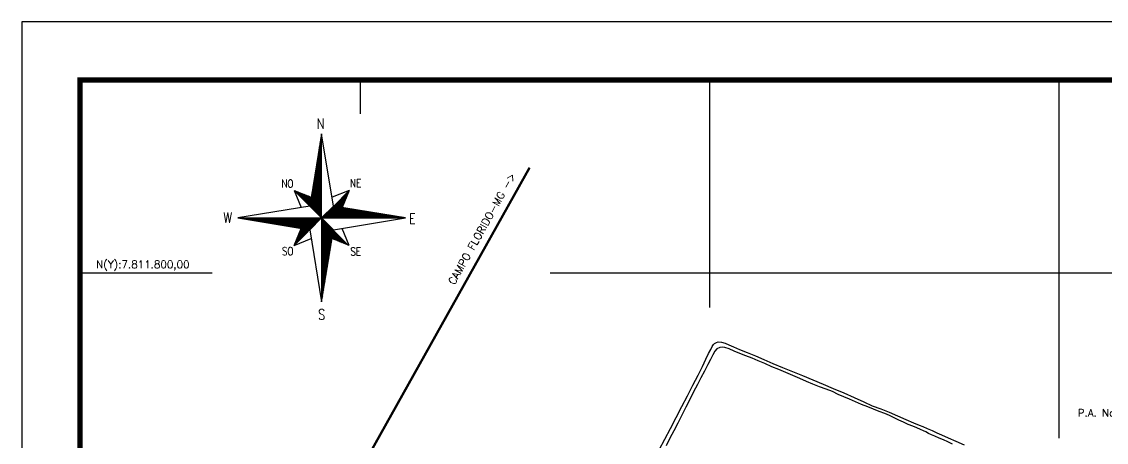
# Model space of a CAD drawing. Header units: millimetres. Extents: x 743709 to 745194, y 7810965 to 7812015.
# Drawn here: x 743709 to 744640, y 7811655 to 7812015 of the extents above; entities that cross this region are included whole.
import ezdxf
from ezdxf.enums import TextEntityAlignment as Align

# ---------------------------------------------------------------- set-up
doc = ezdxf.new("R2010")
doc.units = ezdxf.units.MM
doc.linetypes.add('LIN0', pattern=[0])
for name, color, linetype in [('0114000081', 1, 'Continuous'), ('0114000081002', 5, 'Continuous'), ('CONFRONTANTES', 7, 'Continuous'), ('ESTRADA', 1, 'Continuous'), ('MALHA', 8, 'Continuous'), ('MARGEM', 5, 'Continuous'), ('SETA_NORTE', 3, 'Continuous')]:
    doc.layers.add(name, color=color, linetype=linetype)
doc.styles.add('ROMANS', font='romans')
doc.styles.add('Simplex', font='simplex.shx')

# ---------------------------------------------------------------- blocks, each defined once
blk = doc.blocks.new('A$C62A50745')
at = {"layer": 'SETA_NORTE', "linetype": 'Continuous'}
h = blk.add_hatch(dxfattribs=at)
h.set_pattern_fill('ANSI31', color=256, scale=0.1375, angle=-90, style=0)
h.set_pattern_definition([(315, (-215853.3436, 13873.1685), (0.3086963042, 0.3086963042), [])])
h.paths.add_polyline_path([(73.46, 97.41), (74.7, 104.95), (60.04, 110.83)])
h = blk.add_hatch(dxfattribs=at)
h.set_pattern_fill('ANSI31', color=256, scale=0.1375, angle=180, style=0)
h.set_pattern_definition([(225, (13869.5981, 216024.2148), (0.3086963042, -0.3086963042), [])])
h.paths.add_polyline_path([(93.84, 97.41), (101.38, 96.17), (107.26, 110.83)])
h = blk.add_hatch(dxfattribs=at)
h.set_pattern_fill('ANSI31', color=256, scale=0.1375, style=0)
h.set_pattern_definition([(45, (-13702.2973, -215849.77317), (-0.3086963042, 0.3086963042), [])])
h.paths.add_polyline_path([(73.46, 77.03), (65.92, 78.27), (60.04, 63.61)])
h = blk.add_hatch(dxfattribs=at)
h.set_pattern_fill('ANSI31', color=256, scale=0.1375, angle=90, style=0)
h.set_pattern_definition([(135, (216020.6444, -13698.72686), (-0.3086963042, -0.3086963042), [])])
h.paths.add_polyline_path([(93.84, 77.03), (92.6, 69.49), (107.26, 63.61)])
for p, q in [((83.48, 158.25), (83.65, 158.42)), ((83.6, 159.02), (83.65, 159.06)), ((81.72, 147.58), (83.65, 149.51)), ((81.85, 148.34), (83.65, 150.14)), ((81.97, 149.1), (83.65, 150.78)), ((82.1, 149.86), (83.65, 151.42)), ((82.22, 150.63), (83.65, 152.05)), ((82.35, 151.39), (83.65, 152.69)), ((82.47, 152.15), (83.65, 153.33)), ((82.6, 152.91), (83.65, 153.96)), ((82.73, 153.68), (83.65, 154.6)), ((82.85, 154.44), (83.65, 155.24)), ((82.98, 155.2), (83.65, 155.88)), ((83.1, 155.96), (83.65, 156.51)), ((83.23, 156.73), (83.65, 157.15)), ((83.35, 157.49), (83.65, 157.79)), ((79.84, 136.14), (83.65, 139.95)), ((79.96, 136.9), (83.65, 140.59)), ((80.09, 137.66), (83.65, 141.22)), ((80.21, 138.42), (83.65, 141.86)), ((80.34, 139.19), (83.65, 142.5)), ((80.46, 139.95), (83.65, 143.14)), ((80.59, 140.71), (83.65, 143.77)), ((80.72, 141.47), (83.65, 144.41)), ((80.84, 142.24), (83.65, 145.05)), ((80.97, 143), (83.65, 145.68)), ((81.09, 143.76), (83.65, 146.32)), ((81.22, 144.53), (83.65, 146.96)), ((81.34, 145.29), (83.65, 147.59)), ((81.47, 146.05), (83.65, 148.23)), ((81.59, 146.81), (83.65, 148.87)), ((78.08, 125.46), (83.65, 131.03)), ((78.2, 126.22), (83.65, 131.67)), ((78.33, 126.98), (83.65, 132.31)), ((78.45, 127.75), (83.65, 132.94)), ((78.58, 128.51), (83.65, 133.58)), ((78.71, 129.27), (83.65, 134.22)), ((78.83, 130.03), (83.65, 134.85)), ((78.96, 130.8), (83.65, 135.49)), ((79.08, 131.56), (83.65, 136.13)), ((79.21, 132.32), (83.65, 136.77)), ((79.33, 133.09), (83.65, 137.4)), ((79.46, 133.85), (83.65, 138.04)), ((79.58, 134.61), (83.65, 138.68)), ((79.71, 135.37), (83.65, 139.31)), ((76.19, 114.02), (83.65, 121.48)), ((76.32, 114.78), (83.65, 122.11)), ((76.44, 115.54), (83.65, 122.75)), ((76.57, 116.31), (83.65, 123.39)), ((76.7, 117.07), (83.65, 124.02)), ((76.82, 117.83), (83.65, 124.66)), ((76.95, 118.59), (83.65, 125.3)), ((77.07, 119.36), (83.65, 125.94)), ((77.2, 120.12), (83.65, 126.57)), ((77.32, 120.88), (83.65, 127.21)), ((77.45, 121.65), (83.65, 127.85)), ((77.57, 122.41), (83.65, 128.48)), ((77.7, 123.17), (83.65, 129.12)), ((77.83, 123.93), (83.65, 129.76)), ((77.95, 124.7), (83.65, 130.39)), ((74.31, 102.58), (83.65, 111.92)), ((74.43, 103.34), (83.65, 112.56)), ((74.56, 104.1), (83.65, 113.19)), ((74.69, 104.87), (83.65, 113.83)), ((74.81, 105.63), (83.65, 114.47)), ((74.94, 106.39), (83.65, 115.11)), ((75.06, 107.16), (83.65, 115.74)), ((75.19, 107.92), (83.65, 116.38)), ((75.31, 108.68), (83.65, 117.02)), ((75.44, 109.44), (83.65, 117.65)), ((75.56, 110.21), (83.65, 118.29)), ((75.69, 110.97), (83.65, 118.93)), ((75.82, 111.73), (83.65, 119.57)), ((75.94, 112.49), (83.65, 120.2)), ((76.07, 113.26), (83.65, 120.84)), ((60.04, 110.83), (74.7, 104.95)), ((60.04, 110.83), (65.92, 96.17)), ((73.53, 97.34), (83.65, 107.46)), ((73.56, 98), (83.65, 108.1)), ((73.68, 98.77), (83.65, 108.74)), ((73.81, 99.53), (83.65, 109.37)), ((73.85, 97.02), (83.65, 106.82)), ((73.93, 100.29), (83.65, 110.01)), ((74.06, 101.05), (83.65, 110.65)), ((74.17, 96.7), (83.65, 106.19)), ((74.18, 101.82), (83.65, 111.28)), ((74.49, 96.39), (83.65, 105.55)), ((74.8, 96.07), (83.65, 104.91)), ((75.12, 95.75), (83.65, 104.28)), ((75.44, 95.43), (83.65, 103.64)), ((75.76, 95.11), (83.65, 103)), ((107.26, 110.83), (92.6, 104.95)), ((107.26, 110.83), (101.38, 96.17)), ((76.08, 94.79), (83.65, 102.37)), ((76.4, 94.47), (83.65, 101.73)), ((76.72, 94.16), (83.65, 101.09)), ((77.03, 93.84), (83.65, 100.45)), ((77.35, 93.52), (83.65, 99.82)), ((77.67, 93.2), (83.65, 99.18)), ((77.99, 92.88), (83.65, 98.54)), ((78.31, 92.56), (83.65, 97.91)), ((78.63, 92.24), (83.65, 97.27)), ((78.94, 91.93), (83.65, 96.63)), ((79.26, 91.61), (83.65, 96)), ((79.58, 91.29), (83.65, 95.36)), ((79.9, 90.97), (83.65, 94.72)), ((80.22, 90.65), (83.65, 94.08)), ((80.54, 90.33), (83.65, 93.45)), ((83.79, 87.22), (93.97, 97.39)), ((84.43, 87.22), (94.51, 97.3)), ((85.07, 87.22), (95.06, 97.21)), ((85.71, 87.22), (95.61, 97.12)), ((86.34, 87.22), (96.15, 97.03)), ((86.98, 87.22), (96.7, 96.94)), ((87.62, 87.22), (97.25, 96.85)), ((88.25, 87.22), (97.8, 96.76)), ((88.89, 87.22), (98.34, 96.67)), ((89.53, 87.22), (98.89, 96.58)), ((90.17, 87.22), (99.44, 96.49)), ((90.8, 87.22), (99.98, 96.4)), ((91.44, 87.22), (100.53, 96.31)), ((92.08, 87.22), (101.08, 96.22)), ((92.71, 87.22), (101.62, 96.13)), ((93.35, 87.22), (102.17, 96.04)), ((93.99, 87.22), (102.72, 95.95)), ((94.62, 87.22), (103.26, 95.86)), ((95.26, 87.22), (103.81, 95.77)), ((95.9, 87.22), (104.36, 95.68)), ((96.54, 87.22), (104.91, 95.59)), ((97.17, 87.22), (105.45, 95.5)), ((97.81, 87.22), (106, 95.41)), ((98.45, 87.22), (106.55, 95.32)), ((99.08, 87.22), (107.09, 95.23)), ((99.72, 87.22), (107.64, 95.14)), ((100.36, 87.22), (108.19, 95.05)), ((100.99, 87.22), (108.73, 94.96)), ((101.63, 87.22), (109.28, 94.87)), ((102.27, 87.22), (109.83, 94.78)), ((102.91, 87.22), (110.38, 94.69)), ((103.54, 87.22), (110.92, 94.6)), ((104.18, 87.22), (111.47, 94.51)), ((104.82, 87.22), (112.02, 94.42)), ((105.45, 87.22), (112.56, 94.33)), ((106.09, 87.22), (113.11, 94.24)), ((106.73, 87.22), (113.66, 94.15)), ((107.36, 87.22), (114.2, 94.06)), ((108, 87.22), (114.75, 93.97)), ((108.64, 87.22), (115.3, 93.88)), ((109.28, 87.22), (115.84, 93.79)), ((109.91, 87.22), (116.39, 93.7)), ((110.55, 87.22), (116.94, 93.61)), ((111.19, 87.22), (117.49, 93.52)), ((111.82, 87.22), (118.03, 93.43)), ((112.46, 87.22), (118.58, 93.34)), ((113.1, 87.22), (119.13, 93.25)), ((11.78, 87.19), (11.81, 87.22)), ((12.32, 87.1), (12.45, 87.22)), ((12.87, 87.01), (13.08, 87.22)), ((13.42, 86.92), (13.72, 87.22)), ((13.97, 86.83), (14.36, 87.22)), ((14.51, 86.74), (15, 87.22)), ((15.06, 86.65), (15.63, 87.22)), ((15.61, 86.56), (16.27, 87.22)), ((16.15, 86.47), (16.91, 87.22)), ((16.7, 86.38), (17.54, 87.22)), ((17.25, 86.29), (18.18, 87.22)), ((17.79, 86.2), (18.82, 87.22)), ((18.34, 86.11), (19.45, 87.22)), ((18.89, 86.02), (20.09, 87.22)), ((19.43, 85.93), (20.73, 87.22)), ((19.98, 85.84), (21.37, 87.22)), ((20.53, 85.75), (22, 87.22)), ((21.08, 85.66), (22.64, 87.22)), ((21.62, 85.57), (23.28, 87.22)), ((22.17, 85.48), (23.91, 87.22)), ((22.72, 85.39), (24.55, 87.22)), ((23.26, 85.3), (25.19, 87.22)), ((23.81, 85.21), (25.82, 87.22)), ((24.36, 85.12), (26.46, 87.22)), ((24.9, 85.03), (27.1, 87.22)), ((25.45, 84.94), (27.74, 87.22)), ((26, 84.85), (28.37, 87.22)), ((26.54, 84.76), (29.01, 87.22)), ((27.09, 84.67), (29.65, 87.22)), ((27.64, 84.58), (30.28, 87.22)), ((28.19, 84.49), (30.92, 87.22)), ((28.73, 84.4), (31.56, 87.22)), ((29.28, 84.31), (32.2, 87.22)), ((29.83, 84.22), (32.83, 87.22)), ((30.37, 84.13), (33.47, 87.22)), ((30.92, 84.03), (34.11, 87.22)), ((31.47, 83.94), (34.74, 87.22)), ((32.01, 83.85), (35.38, 87.22)), ((32.56, 83.76), (36.02, 87.22)), ((33.11, 83.67), (36.65, 87.22)), ((33.65, 83.58), (37.29, 87.22)), ((34.2, 83.49), (37.93, 87.22)), ((34.75, 83.4), (38.57, 87.22)), ((35.3, 83.31), (39.2, 87.22)), ((35.84, 83.22), (39.84, 87.22)), ((36.39, 83.13), (40.48, 87.22)), ((36.94, 83.04), (41.11, 87.22)), ((37.48, 82.95), (41.75, 87.22)), ((38.03, 82.86), (42.39, 87.22)), ((38.58, 82.77), (43.02, 87.22)), ((39.12, 82.68), (43.66, 87.22)), ((39.67, 82.59), (44.3, 87.22)), ((40.22, 82.5), (44.94, 87.22)), ((40.77, 82.41), (45.57, 87.22)), ((41.31, 82.32), (46.21, 87.22)), ((41.86, 82.23), (46.85, 87.22)), ((42.41, 82.14), (47.48, 87.22)), ((42.95, 82.05), (48.12, 87.22)), ((43.5, 81.96), (48.76, 87.22)), ((44.05, 81.87), (49.39, 87.22)), ((44.59, 81.78), (50.03, 87.22)), ((45.14, 81.69), (50.67, 87.22)), ((45.69, 81.6), (51.31, 87.22)), ((46.23, 81.51), (51.94, 87.22)), ((46.78, 81.42), (52.58, 87.22)), ((47.33, 81.33), (53.22, 87.22)), ((47.88, 81.24), (53.85, 87.22)), ((48.42, 81.15), (54.49, 87.22)), ((48.97, 81.06), (55.13, 87.22)), ((49.52, 80.97), (55.77, 87.22)), ((50.06, 80.88), (56.4, 87.22)), ((50.61, 80.79), (57.04, 87.22)), ((51.16, 80.7), (57.68, 87.22)), ((51.7, 80.61), (58.31, 87.22)), ((52.25, 80.52), (58.95, 87.22)), ((52.8, 80.43), (59.59, 87.22)), ((53.34, 80.34), (60.22, 87.22)), ((53.89, 80.25), (60.86, 87.22)), ((54.44, 80.16), (61.5, 87.22)), ((54.99, 80.07), (62.14, 87.22)), ((55.53, 79.98), (62.77, 87.22)), ((56.08, 79.89), (63.41, 87.22)), ((56.63, 79.8), (64.05, 87.22)), ((57.17, 79.71), (64.68, 87.22)), ((57.72, 79.62), (65.32, 87.22)), ((58.27, 79.53), (65.96, 87.22)), ((58.81, 79.44), (66.59, 87.22)), ((59.36, 79.35), (67.23, 87.22)), ((59.91, 79.26), (67.87, 87.22)), ((83.65, 87.22), (60.04, 63.61)), ((60.46, 79.17), (68.51, 87.22)), ((61, 79.08), (69.14, 87.22)), ((61.55, 78.99), (69.78, 87.22)), ((62.1, 78.9), (70.42, 87.22)), ((62.64, 78.81), (71.05, 87.22)), ((63.19, 78.72), (71.69, 87.22)), ((63.74, 78.63), (72.33, 87.22)), ((64.28, 78.54), (72.97, 87.22)), ((64.83, 78.45), (73.6, 87.22)), ((65.38, 78.36), (74.24, 87.22)), ((65.92, 78.27), (74.88, 87.22)), ((66.47, 78.18), (75.51, 87.22)), ((67.02, 78.09), (76.15, 87.22)), ((67.57, 78), (76.79, 87.22)), ((68.11, 77.91), (77.42, 87.22)), ((68.66, 77.82), (78.06, 87.22)), ((69.21, 77.73), (78.7, 87.22)), ((69.75, 77.64), (79.34, 87.22)), ((70.3, 77.55), (79.97, 87.22)), ((70.85, 77.46), (80.61, 87.22)), ((71.39, 77.37), (81.25, 87.22)), ((71.94, 77.28), (81.88, 87.22)), ((72.49, 77.19), (82.52, 87.22)), ((73.03, 77.1), (83.16, 87.22)), ((80.86, 90.02), (83.65, 92.81)), ((81.17, 89.7), (83.65, 92.17)), ((81.49, 89.38), (83.65, 91.54)), ((81.81, 89.06), (83.65, 90.9)), ((82.13, 88.74), (83.65, 90.26)), ((82.45, 88.42), (83.65, 89.62)), ((82.77, 88.1), (83.65, 88.99)), ((83.09, 87.79), (83.65, 88.35)), ((83.4, 87.47), (83.65, 87.71)), ((83.65, 87.08), (83.72, 87.15)), ((83.65, 86.44), (84.04, 86.83)), ((83.65, 85.8), (84.36, 86.51)), ((83.65, 85.17), (84.68, 86.19)), ((83.65, 84.53), (85, 85.87)), ((83.65, 83.89), (85.32, 85.56)), ((83.65, 83.25), (85.63, 85.24)), ((83.65, 82.62), (85.95, 84.92)), ((83.65, 81.98), (86.27, 84.6)), ((83.65, 81.34), (86.59, 84.28)), ((83.65, 80.71), (86.91, 83.96)), ((113.74, 87.22), (119.67, 93.16)), ((114.37, 87.22), (120.22, 93.07)), ((115.01, 87.22), (120.77, 92.98)), ((115.65, 87.22), (121.31, 92.89)), ((116.28, 87.22), (121.86, 92.8)), ((116.92, 87.22), (122.41, 92.71)), ((117.56, 87.22), (122.95, 92.62)), ((118.19, 87.22), (123.5, 92.53)), ((118.83, 87.22), (124.05, 92.44)), ((119.47, 87.22), (124.6, 92.35)), ((120.11, 87.22), (125.14, 92.26)), ((120.74, 87.22), (125.69, 92.17)), ((121.38, 87.22), (126.24, 92.08)), ((122.02, 87.22), (126.78, 91.99)), ((122.65, 87.22), (127.33, 91.9)), ((123.29, 87.22), (127.88, 91.81)), ((123.93, 87.22), (128.42, 91.72)), ((124.56, 87.22), (128.97, 91.63)), ((125.2, 87.22), (129.52, 91.54)), ((125.84, 87.22), (130.07, 91.45)), ((126.48, 87.22), (130.61, 91.36)), ((127.11, 87.22), (131.16, 91.27)), ((127.75, 87.22), (131.71, 91.18)), ((128.39, 87.22), (132.25, 91.09)), ((129.02, 87.22), (132.8, 91)), ((129.66, 87.22), (133.35, 90.91)), ((130.3, 87.22), (133.89, 90.82)), ((130.94, 87.22), (134.44, 90.73)), ((131.57, 87.22), (134.99, 90.64)), ((132.21, 87.22), (135.53, 90.55)), ((132.85, 87.22), (136.08, 90.46)), ((133.48, 87.22), (136.63, 90.37)), ((134.12, 87.22), (137.18, 90.28)), ((134.76, 87.22), (137.72, 90.19)), ((135.39, 87.22), (138.27, 90.1)), ((136.03, 87.22), (138.82, 90.01)), ((136.67, 87.22), (139.36, 89.92)), ((137.31, 87.22), (139.91, 89.83)), ((137.94, 87.22), (140.46, 89.74)), ((138.58, 87.22), (141, 89.65)), ((139.22, 87.22), (141.55, 89.56)), ((139.85, 87.22), (142.1, 89.47)), ((140.49, 87.22), (142.64, 89.37)), ((141.13, 87.22), (143.19, 89.28)), ((141.76, 87.22), (143.74, 89.19)), ((142.4, 87.22), (144.29, 89.1)), ((143.04, 87.22), (144.83, 89.01)), ((143.68, 87.22), (145.38, 88.92)), ((144.31, 87.22), (145.93, 88.83)), ((144.95, 87.22), (146.47, 88.74)), ((145.59, 87.22), (147.02, 88.65)), ((146.22, 87.22), (147.57, 88.56)), ((146.86, 87.22), (148.11, 88.47)), ((147.5, 87.22), (148.66, 88.38)), ((148.13, 87.22), (149.21, 88.29)), ((148.77, 87.22), (149.75, 88.2)), ((149.41, 87.22), (150.3, 88.11)), ((150.05, 87.22), (150.85, 88.02)), ((150.68, 87.22), (151.4, 87.93)), ((151.32, 87.22), (151.94, 87.84)), ((151.96, 87.22), (152.49, 87.75)), ((152.59, 87.22), (153.04, 87.66)), ((153.23, 87.22), (153.58, 87.57)), ((153.87, 87.22), (154.13, 87.48)), ((154.51, 87.22), (154.68, 87.39)), ((155.14, 87.22), (155.22, 87.3)), ((60.04, 63.61), (65.92, 78.27)), ((83.65, 80.07), (87.23, 83.65)), ((83.65, 79.43), (87.54, 83.33)), ((83.65, 78.8), (87.86, 83.01)), ((83.65, 78.16), (88.18, 82.69)), ((83.65, 77.52), (88.5, 82.37)), ((83.65, 76.88), (88.82, 82.05)), ((83.65, 76.25), (89.14, 81.73)), ((83.65, 75.61), (89.46, 81.42)), ((83.65, 74.97), (89.77, 81.1)), ((83.65, 74.34), (90.09, 80.78)), ((83.65, 73.7), (90.41, 80.46)), ((83.65, 73.06), (90.73, 80.14)), ((83.65, 72.42), (91.05, 79.82)), ((83.65, 71.79), (91.37, 79.5)), ((83.65, 71.15), (91.69, 79.19)), ((83.65, 70.51), (92, 78.87)), ((83.65, 69.88), (92.32, 78.55)), ((83.65, 69.24), (92.64, 78.23)), ((83.65, 68.6), (92.96, 77.91)), ((83.65, 67.97), (93.28, 77.59)), ((83.65, 67.33), (93.6, 77.27)), ((83.65, 66.69), (93.81, 76.86)), ((83.65, 66.05), (93.69, 76.09)), ((83.65, 65.42), (93.56, 75.33)), ((83.65, 64.78), (93.44, 74.57)), ((107.26, 63.61), (101.38, 78.27)), ((60.04, 63.61), (74.7, 69.49)), ((83.65, 64.14), (93.31, 73.8)), ((83.65, 63.51), (93.19, 73.04)), ((83.65, 62.87), (93.06, 72.28)), ((83.65, 62.23), (92.94, 71.52)), ((83.65, 61.6), (92.81, 70.75)), ((83.65, 60.96), (92.68, 69.99)), ((83.65, 60.32), (92.56, 69.23)), ((83.65, 59.68), (92.43, 68.47)), ((83.65, 59.05), (92.31, 67.7)), ((83.65, 58.41), (92.18, 66.94)), ((83.65, 57.77), (92.06, 66.18)), ((83.65, 57.14), (91.93, 65.42)), ((107.26, 63.61), (92.6, 69.49)), ((83.65, 56.5), (91.8, 64.65)), ((83.65, 55.86), (91.68, 63.89)), ((83.65, 55.22), (91.55, 63.13)), ((83.65, 54.59), (91.43, 62.37)), ((83.65, 53.95), (91.3, 61.6)), ((83.65, 53.31), (91.18, 60.84)), ((83.65, 52.68), (91.05, 60.08)), ((83.65, 52.04), (90.93, 59.31)), ((83.65, 51.4), (90.8, 58.55)), ((83.65, 50.77), (90.67, 57.79)), ((83.65, 50.13), (90.55, 57.03)), ((83.65, 49.49), (90.42, 56.26)), ((83.65, 48.85), (90.3, 55.5)), ((83.65, 48.22), (90.17, 54.74)), ((83.65, 47.58), (90.05, 53.98)), ((83.65, 46.94), (89.92, 53.21)), ((83.65, 46.31), (89.79, 52.45)), ((83.65, 45.67), (89.67, 51.69)), ((83.65, 45.03), (89.54, 50.93)), ((83.65, 44.4), (89.42, 50.16)), ((83.65, 43.76), (89.29, 49.4)), ((83.65, 43.12), (89.17, 48.64)), ((83.65, 42.48), (89.04, 47.87)), ((83.65, 41.85), (88.92, 47.11)), ((83.65, 41.21), (88.79, 46.35)), ((83.65, 40.57), (88.66, 45.59)), ((83.65, 39.94), (88.54, 44.82)), ((83.65, 39.3), (88.41, 44.06)), ((83.65, 38.66), (88.29, 43.3)), ((83.65, 38.03), (88.16, 42.54)), ((83.65, 37.39), (88.04, 41.77)), ((83.65, 36.75), (87.91, 41.01)), ((83.65, 36.11), (87.78, 40.25)), ((83.65, 35.48), (87.66, 39.49)), ((83.65, 34.84), (87.53, 38.72)), ((83.65, 34.2), (87.41, 37.96)), ((83.65, 33.57), (87.28, 37.2)), ((83.65, 32.93), (87.16, 36.43)), ((83.65, 32.29), (87.03, 35.67)), ((83.65, 31.65), (86.91, 34.91)), ((83.65, 31.02), (86.78, 34.15)), ((83.65, 30.38), (86.65, 33.38)), ((83.65, 29.74), (86.53, 32.62)), ((83.65, 29.11), (86.4, 31.86)), ((83.65, 28.47), (86.28, 31.1)), ((83.65, 27.83), (86.15, 30.33)), ((83.65, 27.2), (86.03, 29.57)), ((83.65, 26.56), (85.9, 28.81)), ((83.65, 25.92), (85.77, 28.05)), ((83.65, 25.28), (85.65, 27.28)), ((83.65, 24.65), (85.52, 26.52)), ((83.65, 24.01), (85.4, 25.76)), ((83.65, 23.37), (85.27, 25)), ((83.65, 22.74), (85.15, 24.23)), ((83.65, 22.1), (85.02, 23.47)), ((83.65, 21.46), (84.9, 22.71)), ((83.65, 20.83), (84.77, 21.94)), ((83.65, 20.19), (84.64, 21.18)), ((83.65, 19.55), (84.52, 20.42)), ((83.65, 18.91), (84.39, 19.66)), ((83.65, 18.28), (84.27, 18.89)), ((83.65, 17.64), (84.14, 18.13)), ((83.65, 17), (84.02, 17.37)), ((83.65, 16.37), (83.89, 16.61)), ((83.65, 15.73), (83.76, 15.84))]:
    blk.add_line(p, q, dxfattribs=at)
blk.add_lwpolyline([(93.84, 77.03), (155.72, 87.22), (93.84, 97.41), (83.65, 159.29), (73.46, 97.41), (11.58, 87.22), (73.46, 77.03), (83.65, 15.15)], close=True, dxfattribs=at)
for points in [[(83.65, 87.22), (83.65, 159.29)], [(83.65, 87.22), (73.46, 97.41)], [(83.65, 87.22), (93.84, 97.41)], [(11.58, 87.22), (155.72, 87.22)], [(83.65, 87.22), (73.46, 77.03)], [(83.65, 87.22), (93.84, 77.03)], [(83.65, 87.22), (83.65, 15.15)]]:
    blk.add_lwpolyline(points, dxfattribs=at)
at = {"layer": 'SETA_NORTE', "color": 7, "lineweight": 30, "style": 'ROMANS', "width": 0.8}
for s, height, p in [('N ', 8.938, (79.47, 163.6)), ('NO', 6.875, (49.06, 113.22)), ('NE', 6.875, (107.97, 113.72)), ('W', 8.94, (-0.68, 82.95)), ('E', 8.94, (158.6, 82.11)), ('SO', 6.875, (49.53, 55.28)), ('SE', 6.875, (108.31, 55.02)), ('S', 8.94, (80.57, 0))]:
    blk.add_text(s, height=height, dxfattribs=at).set_placement(p)

msp = doc.modelspace()

# ---------------------------------------------------------------- linework, layer by layer
at = {"layer": '0114000081', "elevation": 623.66}
msp.add_lwpolyline([(744256.56, 7811648.17), (744261.34, 7811657.33), (744266.17, 7811666.57), (744271.01, 7811675.89), (744275.9, 7811685.27), (744280.73, 7811694.6), (744285.47, 7811703.72), (744289.87, 7811712.28), (744293.67, 7811719.78), (744296.61, 7811726), (744298.9, 7811730.7), (744300.66, 7811734.3), (744302.02, 7811736.76), (744303.1, 7811738.4), (744304.08, 7811739.48), (744305.58, 7811740.31), (744307.24, 7811740.67), (744309.87, 7811740.45), (744313.08, 7811739.56), (744316.34, 7811738.26), (744320.26, 7811736.54), (744325.47, 7811734.36), (744332.08, 7811731.68), (744339.28, 7811728.82), (744346.43, 7811725.71), (744354.19, 7811722.35), (744362.4, 7811718.92), (744370.92, 7811715.47), (744379.62, 7811711.88), (744388.38, 7811708.17), (744397.15, 7811704.49), (744405.97, 7811700.75), (744414.9, 7811696.96), (744423.79, 7811693.18), (744432.14, 7811689.38), (744439.46, 7811685.99), (744446.8, 7811683.37), (744454.08, 7811680.51), (744461.25, 7811677.35), (744468.19, 7811674.26), (744474.74, 7811671.32), (744479.8, 7811669.24), (744482.81, 7811668.08), (744486.59, 7811666.54), (744490.86, 7811664.66), (744494.8, 7811662.81), (744499.07, 7811660.92), (744504.7, 7811658.43), (744511.2, 7811655.54), (744518.35, 7811652.41)], dxfattribs=at)
at = {"layer": '0114000081002', "elevation": 623.66}
msp.add_lwpolyline([(744508.43, 7811653.01), (744504.25, 7811654.93), (744500.61, 7811656.65), (744496.8, 7811658.23), (744493.31, 7811659.83), (744490.42, 7811661.15), (744487.87, 7811662.3), (744485.53, 7811663.48), (744483.43, 7811664.55), (744480.88, 7811665.72), (744477.67, 7811667.07), (744474.23, 7811668.44), (744470.41, 7811670.04), (744466.37, 7811671.84), (744462.3, 7811673.73), (744458.27, 7811675.69), (744454.39, 7811677.62), (744450.15, 7811679.29), (744445.32, 7811680.99), (744440.49, 7811682.95), (744435.55, 7811685.04), (744430.26, 7811687.12), (744425, 7811689.41), (744419.97, 7811691.53), (744415.12, 7811693.52), (744410.24, 7811695.68), (744405.17, 7811698.09), (744399.77, 7811700.21), (744394.16, 7811702.28), (744388.55, 7811704.51), (744382.97, 7811706.89), (744377.27, 7811709.33), (744371.33, 7811711.86), (744365.32, 7811714.49), (744359.2, 7811716.93), (744353.06, 7811719.46), (744347.07, 7811722.12), (744341.49, 7811724.54), (744336.18, 7811726.67), (744330.92, 7811728.78), (744325.66, 7811730.85), (744320.84, 7811732.88), (744316.54, 7811734.69), (744312.94, 7811735.86), (744310.83, 7811736.16), (744308.57, 7811735.97), (744306.03, 7811734.74), (744304.25, 7811732.69), (744302.63, 7811729.57), (744300.6, 7811725.62), (744298.28, 7811721.27), (744295.38, 7811715.73), (744292.28, 7811709.81), (744289.24, 7811704.1), (744286.01, 7811698), (744282.73, 7811691.41), (744279.35, 7811684.66), (744275.92, 7811677.9), (744272.48, 7811671.17), (744269.09, 7811664.55), (744265.72, 7811658.1), (744262.46, 7811651.73)], dxfattribs=at)
at = {"layer": 'ESTRADA', "const_width": 2, "elevation": 623.66}
msp.add_lwpolyline([(744340.46, 7811403.87), (744225.63, 7811427.36), (744186.89, 7811437.09), (744018.8, 7811471.21), (743919.45, 7811487.29), (744145.11, 7811890.19)], dxfattribs=at)
at = {"layer": 'MALHA'}
for points in [[(744000, 7811936.22), (744000, 7811965.36)], [(744300, 7811770.27), (744300, 7811965.36)], [(744600, 7811658.27), (744600, 7811965.36)], [(743758.87, 7811800), (743872.62, 7811800)], [(744162.78, 7811800), (745143.87, 7811800)]]:
    msp.add_lwpolyline(points, dxfattribs=at)
at = {"layer": 'MARGEM', "color": 174, "linetype": 'LIN0', "flags": 128}
msp.add_lwpolyline([(745193.87, 7812015.36), (743708.87, 7812015.36), (743708.87, 7810965.36), (745193.87, 7810965.36)], close=True, dxfattribs=at)
at = {"layer": 'MARGEM', "color": 174, "linetype": 'LIN0', "const_width": 4.54, "flags": 128}
msp.add_lwpolyline([(745143.87, 7811965.36), (743758.87, 7811965.36), (743758.87, 7811015.36), (745143.87, 7811015.36)], close=True, dxfattribs=at)

# ---------------------------------------------------------------- block references
at = {"layer": 'SETA_NORTE', "linetype": 'ByBlock'}
msp.add_blockref('A$C62A50745', (743882.88, 7811759.83), dxfattribs=at)

# ---------------------------------------------------------------- texts
at = {"layer": 'CONFRONTANTES', "linetype": 'Continuous', "style": 'Simplex'}
msp.add_text('CAMPO FLORIDO-MG ->', height=6.5, rotation=60.74719, dxfattribs=at).set_placement((744080.62, 7811789.07))
msp.add_text('P.A. Nova Santo Inácio Ranchinho', height=6.5, dxfattribs=at).set_placement((744615.92, 7811676.66))
at = {"layer": 'MALHA', "style": 'Simplex'}
msp.add_text('N(Y):7.811.800,00', height=6.5, dxfattribs=at).set_placement((743812.95, 7811807.22), align=Align.MIDDLE_CENTER)

doc.saveas('drawing.dxf')
